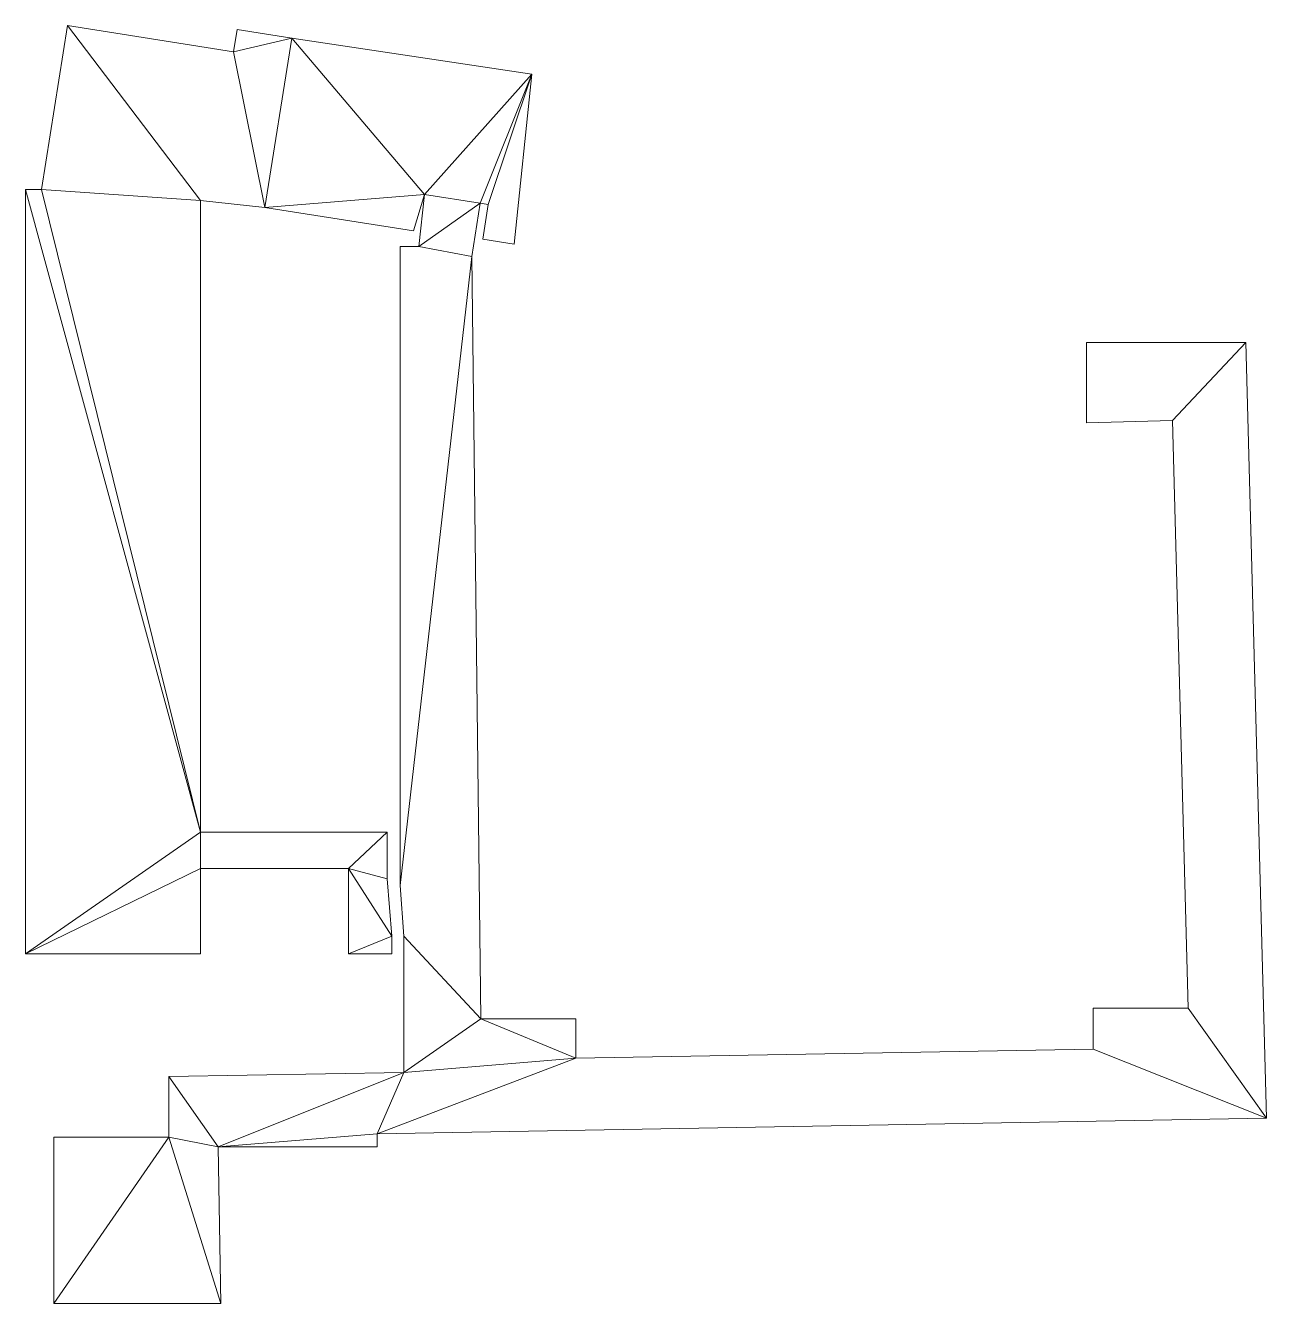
# Model space of a CAD drawing. Header units: inches. Extents: x -103556 to 1920310, y -1393088 to 690320.
import ezdxf

# ---------------------------------------------------------------- set-up
doc = ezdxf.new("R2010")
doc.units = ezdxf.units.IN
doc.header["$MEASUREMENT"] = 0
doc.layers.add('A-FLOR-OTLN', color=6, linetype='Continuous', lineweight=13)

msp = doc.modelspace()

# ---------------------------------------------------------------- meshes
at = {"layer": 'A-FLOR-OTLN'}
mesh = msp.add_polyface(dxfattribs=at)
corners = [(1886767, 173467, -60972), (1920310, -1091232, -60972), (469827, -1116550, -60972), (469827, -1137574, -60972), (210339, -1137574, -60972), (214799, -1393088, -60972), (-57609, -1393088, -60972), (-57609, -1122168, -60972), (129975, -1122168, -60972), (129975, -1023048, -60972), (513588, -1016352, -60972), (513588, -794064, -60972), (507202, -711655, -60972), (507202, 330047, -60972), (538114, 330047, -60972), (547035, 414919, -60972), (529272, 355523, -60972), (286870, 393916, -60972), (181712, 404968, -60972), (181712, -624825, -60972), (486370, -624825, -60972), (486370, -700609, -60972), (493612, -794064, -60972), (493612, -822920, -60972), (422908, -822920, -60972), (422908, -684008, -60972), (181712, -684008, -60972), (181712, -822920, -60972), (-103556, -822920, -60972), (-103556, 423264, -60972), (-77347, 423264, -60972), (-35050, 690320, -60972), (235751, 647429, -60972), (241531, 683926, -60972), (330566, 669825, -60972), (330570, 669824, -60972), (722344, 610995, -60972), (693230, 333985, -60972), (642131, 342079, -60972), (651058, 398444, -60972), (637951, 400520, -60972), (624249, 314010, -60972), (638852, -929205, -60972), (793892, -929205, -60972), (793892, -992997, -60972), (1637755, -978267, -60972), (1637755, -911451, -60972), (1792691, -911451, -60972), (1767286, 46436, -60972), (1626695, 42707, -60972), (1626695, 173467, -60972)]
mesh.append_faces([[corners[k] for k in face] for face in [(17, 15, 16), (24, 22, 23)]], dxfattribs={"vtx0": -1})
mesh.append_faces([[corners[k] for k in face] for face in [(41, 14, 40), (36, 15, 35), (44, 10, 42, 43)]], dxfattribs={"vtx0": -1, "vtx1": -1})
mesh.append_faces([[corners[k] for k in face] for face in [(17, 32, 35, 15), (10, 44, 2, 4)]], dxfattribs={"vtx0": -1, "vtx1": -1, "vtx2": -1, "vtx3": -1})
mesh.append_faces([[corners[k] for k in face] for face in [(36, 39, 40), (18, 31, 32, 17), (42, 11, 12, 41), (42, 10, 11), (25, 21, 22, 24), (25, 20, 21), (4, 9, 10)]], dxfattribs={"vtx0": -1, "vtx2": -1})
mesh.append_faces([[corners[k] for k in face] for face in [(40, 14, 15, 36)]], dxfattribs={"vtx0": -1, "vtx2": -1, "vtx3": -1})
mesh.append_faces([[corners[k] for k in face] for face in [(50, 0, 48, 49), (34, 35, 32, 33)]], dxfattribs={"vtx1": -1})
mesh.append_faces([[corners[k] for k in face] for face in [(13, 14, 41, 12), (29, 30, 19, 28)]], dxfattribs={"vtx1": -1, "vtx2": -1})
mesh.append_faces([[corners[k] for k in face] for face in [(47, 48, 0, 1), (18, 19, 30, 31), (19, 20, 25, 26), (44, 45, 1, 2), (8, 9, 4, 5)]], dxfattribs={"vtx1": -1, "vtx3": -1})
mesh.append_faces([[corners[k] for k in face] for face in [(37, 38, 39, 36), (2, 3, 4), (6, 7, 8, 5)]], dxfattribs={"vtx2": -1})
mesh.append_faces([[corners[k] for k in face] for face in [(45, 46, 47, 1), (26, 27, 28, 19)]], dxfattribs={"vtx2": -1, "vtx3": -1})
mesh = msp.add_polyface(dxfattribs=at)
corners = [(1886767, 173467, -60960), (1626695, 173467, -60960), (1626695, 42707, -60960), (1767286, 46436, -60960), (1792691, -911451, -60960), (1637755, -911451, -60960), (1637755, -978267, -60960), (793892, -992997, -60960), (793892, -929205, -60960), (638852, -929205, -60960), (624249, 314010, -60960), (637951, 400520, -60960), (651058, 398444, -60960), (642131, 342079, -60960), (693230, 333985, -60960), (722344, 610995, -60960), (330570, 669824, -60960), (330566, 669825, -60960), (241531, 683926, -60960), (235751, 647429, -60960), (-35050, 690320, -60960), (-77347, 423264, -60960), (-103556, 423264, -60960), (-103556, -822920, -60960), (181712, -822920, -60960), (181712, -684008, -60960), (422908, -684008, -60960), (422908, -822920, -60960), (493612, -822920, -60960), (493612, -794064, -60960), (486370, -700609, -60960), (486370, -624825, -60960), (181712, -624825, -60960), (181712, 404968, -60960), (286870, 393916, -60960), (529272, 355523, -60960), (547035, 414919, -60960), (538114, 330047, -60960), (507202, 330047, -60960), (507202, -711655, -60960), (513588, -794064, -60960), (513588, -1016352, -60960), (129975, -1023048, -60960), (129975, -1122168, -60960), (-57609, -1122168, -60960), (-57609, -1393088, -60960), (214799, -1393088, -60960), (210339, -1137574, -60960), (469827, -1137574, -60960), (469827, -1116550, -60960), (1920310, -1091232, -60960)]
mesh.append_faces([[corners[k] for k in face] for face in [(45, 43, 44), (25, 23, 24), (3, 0, 1, 2), (36, 34, 35)]], dxfattribs={"vtx0": -1})
mesh.append_faces([[corners[k] for k in face] for face in [(6, 50, 4, 5), (31, 26, 30)]], dxfattribs={"vtx0": -1, "vtx1": -1})
mesh.append_faces([[corners[k] for k in face] for face in [(49, 41, 47), (19, 34, 16)]], dxfattribs={"vtx0": -1, "vtx1": -1, "vtx2": -1})
mesh.append_faces([[corners[k] for k in face] for face in [(7, 9, 41, 49)]], dxfattribs={"vtx0": -1, "vtx1": -1, "vtx2": -1, "vtx3": -1})
mesh.append_faces([[corners[k] for k in face] for face in [(4, 50, 0, 3), (7, 49, 50, 6), (26, 29, 30), (37, 10, 11, 36), (32, 25, 26, 31)]], dxfattribs={"vtx0": -1, "vtx2": -1})
mesh.append_faces([[corners[k] for k in face] for face in [(36, 15, 16, 34), (32, 22, 23, 25)]], dxfattribs={"vtx0": -1, "vtx2": -1, "vtx3": -1})
mesh.append_faces([[corners[k] for k in face] for face in [(43, 45, 46, 47)]], dxfattribs={"vtx0": -1, "vtx3": -1})
mesh.append_faces([[corners[k] for k in face] for face in [(8, 9, 7), (48, 49, 47)]], dxfattribs={"vtx1": -1})
mesh.append_faces([[corners[k] for k in face] for face in [(40, 41, 9), (42, 43, 47, 41), (38, 39, 10, 37), (20, 21, 33)]], dxfattribs={"vtx1": -1, "vtx2": -1})
mesh.append_faces([[corners[k] for k in face] for face in [(11, 12, 15, 36)]], dxfattribs={"vtx1": -1, "vtx2": -1, "vtx3": -1})
mesh.append_faces([[corners[k] for k in face] for face in [(39, 40, 9, 10), (32, 33, 21, 22), (33, 34, 19, 20)]], dxfattribs={"vtx1": -1, "vtx3": -1})
mesh.append_faces([[corners[k] for k in face] for face in [(27, 28, 29, 26), (17, 18, 19, 16)]], dxfattribs={"vtx2": -1})
mesh.append_faces([[corners[k] for k in face] for face in [(12, 13, 14, 15)]], dxfattribs={"vtx3": -1})
mesh = msp.add_polyface(dxfattribs=at)
corners = [(-35050, 690320, -60972), (-77347, 423264, -60972), (-77347, 423264, -60960), (-35050, 690320, -60960)]
mesh.append_faces([[corners[k] for k in face] for face in [(0, 1, 2, 3)]])
mesh = msp.add_polyface(dxfattribs=at)
corners = [(235751, 647429, -60972), (-35050, 690320, -60972), (-35050, 690320, -60960), (235751, 647429, -60960)]
mesh.append_faces([[corners[k] for k in face] for face in [(0, 1, 2, 3)]])
mesh = msp.add_polyface(dxfattribs=at)
corners = [(241531, 683926, -60972), (235751, 647429, -60972), (235751, 647429, -60960), (241531, 683926, -60960)]
mesh.append_faces([[corners[k] for k in face] for face in [(0, 1, 2, 3)]])
mesh = msp.add_polyface(dxfattribs=at)
corners = [(330566, 669825, -60972), (241531, 683926, -60972), (241531, 683926, -60960), (330566, 669825, -60960)]
mesh.append_faces([[corners[k] for k in face] for face in [(0, 1, 2, 3)]])
mesh = msp.add_polyface(dxfattribs=at)
corners = [(330570, 669824, -60972), (330566, 669825, -60972), (330566, 669825, -60960), (330570, 669824, -60960)]
mesh.append_faces([[corners[k] for k in face] for face in [(3, 0, 1, 2)]])
mesh = msp.add_polyface(dxfattribs=at)
corners = [(722344, 610995, -60972), (330570, 669824, -60972), (330570, 669824, -60960), (722344, 610995, -60960)]
mesh.append_faces([[corners[k] for k in face] for face in [(0, 1, 2, 3)]])
mesh = msp.add_polyface(dxfattribs=at)
corners = [(693230, 333985, -60972), (722344, 610995, -60972), (722344, 610995, -60960), (693230, 333985, -60960)]
mesh.append_faces([[corners[k] for k in face] for face in [(0, 1, 2, 3)]])
mesh = msp.add_polyface(dxfattribs=at)
corners = [(-103556, 423264, -60972), (-103556, -822920, -60972), (-103556, -822920, -60960), (-103556, 423264, -60960)]
mesh.append_faces([[corners[k] for k in face] for face in [(0, 1, 2, 3)]])
mesh = msp.add_polyface(dxfattribs=at)
corners = [(-77347, 423264, -60972), (-103556, 423264, -60972), (-103556, 423264, -60960), (-77347, 423264, -60960)]
mesh.append_faces([[corners[k] for k in face] for face in [(0, 1, 2, 3)]])
mesh = msp.add_polyface(dxfattribs=at)
corners = [(181712, 404968, -60972), (286870, 393916, -60972), (286870, 393916, -60960), (181712, 404968, -60960)]
mesh.append_faces([[corners[k] for k in face] for face in [(0, 1, 2, 3)]])
mesh = msp.add_polyface(dxfattribs=at)
corners = [(181712, -624825, -60972), (181712, 404968, -60972), (181712, 404968, -60960), (181712, -624825, -60960)]
mesh.append_faces([[corners[k] for k in face] for face in [(0, 1, 2, 3)]])
mesh = msp.add_polyface(dxfattribs=at)
corners = [(529272, 355523, -60972), (547035, 414919, -60972), (547035, 414919, -60960), (529272, 355523, -60960)]
mesh.append_faces([[corners[k] for k in face] for face in [(3, 0, 1, 2)]])
mesh = msp.add_polyface(dxfattribs=at)
corners = [(547035, 414919, -60972), (538114, 330047, -60972), (538114, 330047, -60960), (547035, 414919, -60960)]
mesh.append_faces([[corners[k] for k in face] for face in [(0, 1, 2, 3)]])
mesh = msp.add_polyface(dxfattribs=at)
corners = [(624249, 314010, -60972), (637951, 400520, -60972), (637951, 400520, -60960), (624249, 314010, -60960)]
mesh.append_faces([[corners[k] for k in face] for face in [(0, 1, 2, 3)]])
mesh = msp.add_polyface(dxfattribs=at)
corners = [(637951, 400520, -60972), (651058, 398444, -60972), (651058, 398444, -60960), (637951, 400520, -60960)]
mesh.append_faces([[corners[k] for k in face] for face in [(3, 0, 1, 2)]])
mesh = msp.add_polyface(dxfattribs=at)
corners = [(651058, 398444, -60972), (642131, 342079, -60972), (642131, 342079, -60960), (651058, 398444, -60960)]
mesh.append_faces([[corners[k] for k in face] for face in [(0, 1, 2, 3)]])
mesh = msp.add_polyface(dxfattribs=at)
corners = [(286870, 393916, -60972), (529272, 355523, -60972), (529272, 355523, -60960), (286870, 393916, -60960)]
mesh.append_faces([[corners[k] for k in face] for face in [(0, 1, 2, 3)]])
mesh = msp.add_polyface(dxfattribs=at)
corners = [(642131, 342079, -60972), (693230, 333985, -60972), (693230, 333985, -60960), (642131, 342079, -60960)]
mesh.append_faces([[corners[k] for k in face] for face in [(0, 1, 2, 3)]])
mesh = msp.add_polyface(dxfattribs=at)
corners = [(507202, 330047, -60972), (507202, -711655, -60972), (507202, -711655, -60960), (507202, 330047, -60960)]
mesh.append_faces([[corners[k] for k in face] for face in [(3, 0, 1, 2)]])
mesh = msp.add_polyface(dxfattribs=at)
corners = [(538114, 330047, -60972), (507202, 330047, -60972), (507202, 330047, -60960), (538114, 330047, -60960)]
mesh.append_faces([[corners[k] for k in face] for face in [(3, 0, 1, 2)]])
mesh = msp.add_polyface(dxfattribs=at)
corners = [(638852, -929205, -60972), (624249, 314010, -60972), (624249, 314010, -60960), (638852, -929205, -60960)]
mesh.append_faces([[corners[k] for k in face] for face in [(0, 1, 2, 3)]])
mesh = msp.add_polyface(dxfattribs=at)
corners = [(1626695, 173467, -60972), (1626695, 42707, -60972), (1626695, 42707, -60960), (1626695, 173467, -60960)]
mesh.append_faces([[corners[k] for k in face] for face in [(0, 1, 2, 3)]])
mesh = msp.add_polyface(dxfattribs=at)
corners = [(1886767, 173467, -60972), (1626695, 173467, -60972), (1626695, 173467, -60960), (1886767, 173467, -60960)]
mesh.append_faces([[corners[k] for k in face] for face in [(0, 1, 2, 3)]])
mesh = msp.add_polyface(dxfattribs=at)
corners = [(1920310, -1091232, -60972), (1886767, 173467, -60972), (1886767, 173467, -60960), (1920310, -1091232, -60960)]
mesh.append_faces([[corners[k] for k in face] for face in [(3, 0, 1, 2)]])
mesh = msp.add_polyface(dxfattribs=at)
corners = [(1626695, 42707, -60972), (1767286, 46436, -60972), (1767286, 46436, -60960), (1626695, 42707, -60960)]
mesh.append_faces([[corners[k] for k in face] for face in [(0, 1, 2, 3)]])
mesh = msp.add_polyface(dxfattribs=at)
corners = [(1767286, 46436, -60972), (1792691, -911451, -60972), (1792691, -911451, -60960), (1767286, 46436, -60960)]
mesh.append_faces([[corners[k] for k in face] for face in [(3, 0, 1, 2)]])
mesh = msp.add_polyface(dxfattribs=at)
corners = [(486370, -624825, -60972), (181712, -624825, -60972), (181712, -624825, -60960), (486370, -624825, -60960)]
mesh.append_faces([[corners[k] for k in face] for face in [(0, 1, 2, 3)]])
mesh = msp.add_polyface(dxfattribs=at)
corners = [(486370, -700609, -60972), (486370, -624825, -60972), (486370, -624825, -60960), (486370, -700609, -60960)]
mesh.append_faces([[corners[k] for k in face] for face in [(0, 1, 2, 3)]])
mesh = msp.add_polyface(dxfattribs=at)
corners = [(181712, -684008, -60972), (422908, -684008, -60972), (422908, -684008, -60960), (181712, -684008, -60960)]
mesh.append_faces([[corners[k] for k in face] for face in [(3, 0, 1, 2)]])
mesh = msp.add_polyface(dxfattribs=at)
corners = [(181712, -822920, -60972), (181712, -684008, -60972), (181712, -684008, -60960), (181712, -822920, -60960)]
mesh.append_faces([[corners[k] for k in face] for face in [(0, 1, 2, 3)]])
mesh = msp.add_polyface(dxfattribs=at)
corners = [(422908, -684008, -60972), (422908, -822920, -60972), (422908, -822920, -60960), (422908, -684008, -60960)]
mesh.append_faces([[corners[k] for k in face] for face in [(0, 1, 2, 3)]])
mesh = msp.add_polyface(dxfattribs=at)
corners = [(493612, -794064, -60972), (486370, -700609, -60972), (486370, -700609, -60960), (493612, -794064, -60960)]
mesh.append_faces([[corners[k] for k in face] for face in [(0, 1, 2, 3)]])
mesh = msp.add_polyface(dxfattribs=at)
corners = [(507202, -711655, -60972), (513588, -794064, -60972), (513588, -794064, -60960), (507202, -711655, -60960)]
mesh.append_faces([[corners[k] for k in face] for face in [(3, 0, 1, 2)]])
mesh = msp.add_polyface(dxfattribs=at)
corners = [(493612, -822920, -60972), (493612, -794064, -60972), (493612, -794064, -60960), (493612, -822920, -60960)]
mesh.append_faces([[corners[k] for k in face] for face in [(0, 1, 2, 3)]])
mesh = msp.add_polyface(dxfattribs=at)
corners = [(513588, -794064, -60972), (513588, -1016352, -60972), (513588, -1016352, -60960), (513588, -794064, -60960)]
mesh.append_faces([[corners[k] for k in face] for face in [(0, 1, 2, 3)]])
mesh = msp.add_polyface(dxfattribs=at)
corners = [(-103556, -822920, -60972), (181712, -822920, -60972), (181712, -822920, -60960), (-103556, -822920, -60960)]
mesh.append_faces([[corners[k] for k in face] for face in [(3, 0, 1, 2)]])
mesh = msp.add_polyface(dxfattribs=at)
corners = [(422908, -822920, -60972), (493612, -822920, -60972), (493612, -822920, -60960), (422908, -822920, -60960)]
mesh.append_faces([[corners[k] for k in face] for face in [(0, 1, 2, 3)]])
mesh = msp.add_polyface(dxfattribs=at)
corners = [(1637755, -911451, -60972), (1637755, -978267, -60972), (1637755, -978267, -60960), (1637755, -911451, -60960)]
mesh.append_faces([[corners[k] for k in face] for face in [(0, 1, 2, 3)]])
mesh = msp.add_polyface(dxfattribs=at)
corners = [(1792691, -911451, -60972), (1637755, -911451, -60972), (1637755, -911451, -60960), (1792691, -911451, -60960)]
mesh.append_faces([[corners[k] for k in face] for face in [(0, 1, 2, 3)]])
mesh = msp.add_polyface(dxfattribs=at)
corners = [(793892, -929205, -60972), (638852, -929205, -60972), (638852, -929205, -60960), (793892, -929205, -60960)]
mesh.append_faces([[corners[k] for k in face] for face in [(0, 1, 2, 3)]])
mesh = msp.add_polyface(dxfattribs=at)
corners = [(793892, -992997, -60972), (793892, -929205, -60972), (793892, -929205, -60960), (793892, -992997, -60960)]
mesh.append_faces([[corners[k] for k in face] for face in [(0, 1, 2, 3)]])
mesh = msp.add_polyface(dxfattribs=at)
corners = [(1637755, -978267, -60972), (793892, -992997, -60972), (793892, -992997, -60960), (1637755, -978267, -60960)]
mesh.append_faces([[corners[k] for k in face] for face in [(0, 1, 2, 3)]])
mesh = msp.add_polyface(dxfattribs=at)
corners = [(513588, -1016352, -60972), (129975, -1023048, -60972), (129975, -1023048, -60960), (513588, -1016352, -60960)]
mesh.append_faces([[corners[k] for k in face] for face in [(3, 0, 1, 2)]])
mesh = msp.add_polyface(dxfattribs=at)
corners = [(129975, -1023048, -60972), (129975, -1122168, -60972), (129975, -1122168, -60960), (129975, -1023048, -60960)]
mesh.append_faces([[corners[k] for k in face] for face in [(0, 1, 2, 3)]])
mesh = msp.add_polyface(dxfattribs=at)
corners = [(469827, -1116550, -60972), (1920310, -1091232, -60972), (1920310, -1091232, -60960), (469827, -1116550, -60960)]
mesh.append_faces([[corners[k] for k in face] for face in [(0, 1, 2, 3)]])
mesh = msp.add_polyface(dxfattribs=at)
corners = [(-57609, -1122168, -60972), (-57609, -1393088, -60972), (-57609, -1393088, -60960), (-57609, -1122168, -60960)]
mesh.append_faces([[corners[k] for k in face] for face in [(0, 1, 2, 3)]])
mesh = msp.add_polyface(dxfattribs=at)
corners = [(129975, -1122168, -60972), (-57609, -1122168, -60972), (-57609, -1122168, -60960), (129975, -1122168, -60960)]
mesh.append_faces([[corners[k] for k in face] for face in [(0, 1, 2, 3)]])
mesh = msp.add_polyface(dxfattribs=at)
corners = [(469827, -1137574, -60972), (469827, -1116550, -60972), (469827, -1116550, -60960), (469827, -1137574, -60960)]
mesh.append_faces([[corners[k] for k in face] for face in [(0, 1, 2, 3)]])
mesh = msp.add_polyface(dxfattribs=at)
corners = [(210339, -1137574, -60972), (469827, -1137574, -60972), (469827, -1137574, -60960), (210339, -1137574, -60960)]
mesh.append_faces([[corners[k] for k in face] for face in [(0, 1, 2, 3)]])
mesh = msp.add_polyface(dxfattribs=at)
corners = [(214799, -1393088, -60972), (210339, -1137574, -60972), (210339, -1137574, -60960), (214799, -1393088, -60960)]
mesh.append_faces([[corners[k] for k in face] for face in [(0, 1, 2, 3)]])
mesh = msp.add_polyface(dxfattribs=at)
corners = [(-57609, -1393088, -60972), (214799, -1393088, -60972), (214799, -1393088, -60960), (-57609, -1393088, -60960)]
mesh.append_faces([[corners[k] for k in face] for face in [(0, 1, 2, 3)]])

doc.saveas('drawing.dxf')
